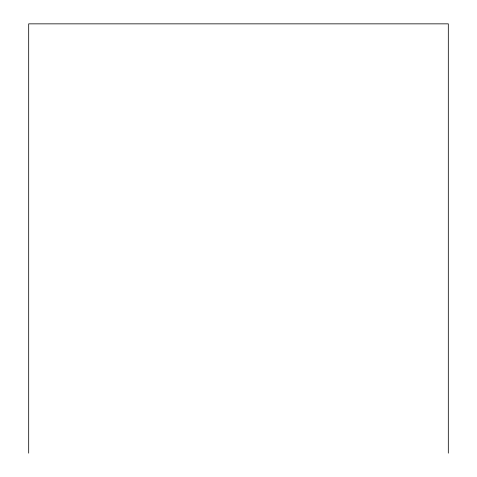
<?xml version="1.0" encoding="UTF-8"?>
<svg xmlns="http://www.w3.org/2000/svg" width="477" height="477" viewBox="0 0 477 477"><rect width="100%" height="100%" fill="white"/><g stroke="black" fill="none" stroke-linecap="round" stroke-linejoin="round"><path stroke-width="0.72" d="M448.314 453.15L448.314 23.85L28.686 23.85L28.686 453.15"/></g></svg>
